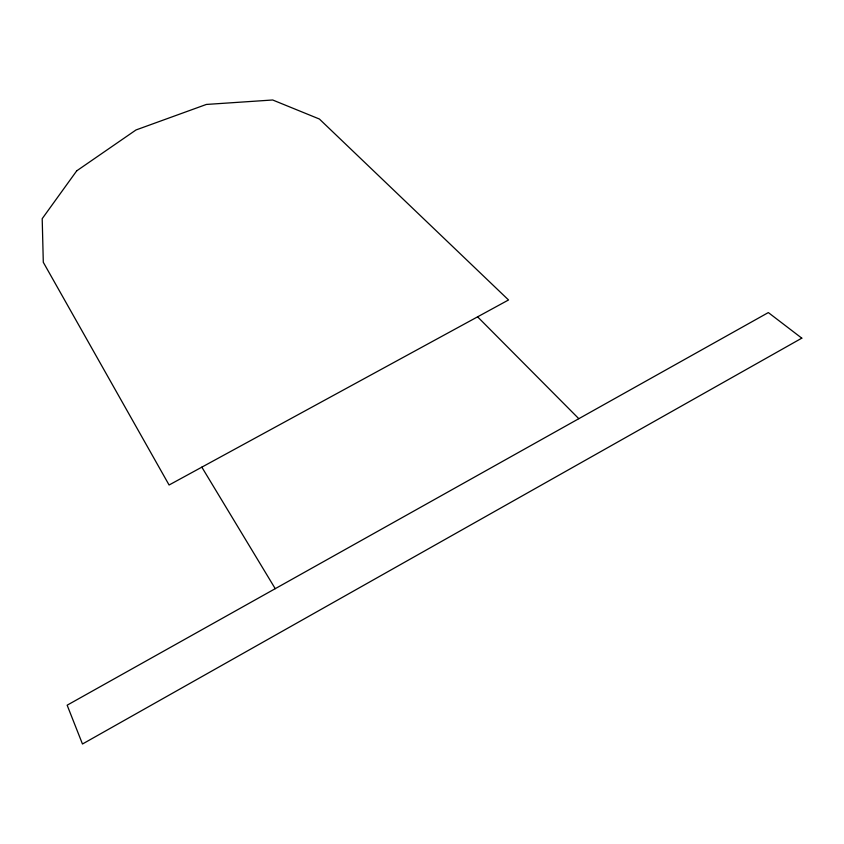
<?xml version="1.0" encoding="UTF-8"?>
<svg xmlns="http://www.w3.org/2000/svg" width="844" height="844" viewBox="0 0 844 844"><rect width="100%" height="100%" fill="white"/><g stroke="black" fill="none" stroke-linecap="round" stroke-linejoin="round"><path stroke-width="1.27" d="M477.598 316.838L578.815 418.698M201.832 467.154L275.239 588.679M76.709 170.847L42.2 218.68L43.297 262.294L169.085 485.005L508.531 299.968L319.391 119.025L272.686 99.993L206.358 104.445L136.011 129.955L76.709 170.847M801.8 338.159L82.469 744.007L67.151 705.194L768.335 312.575L801.8 338.159"/></g></svg>
